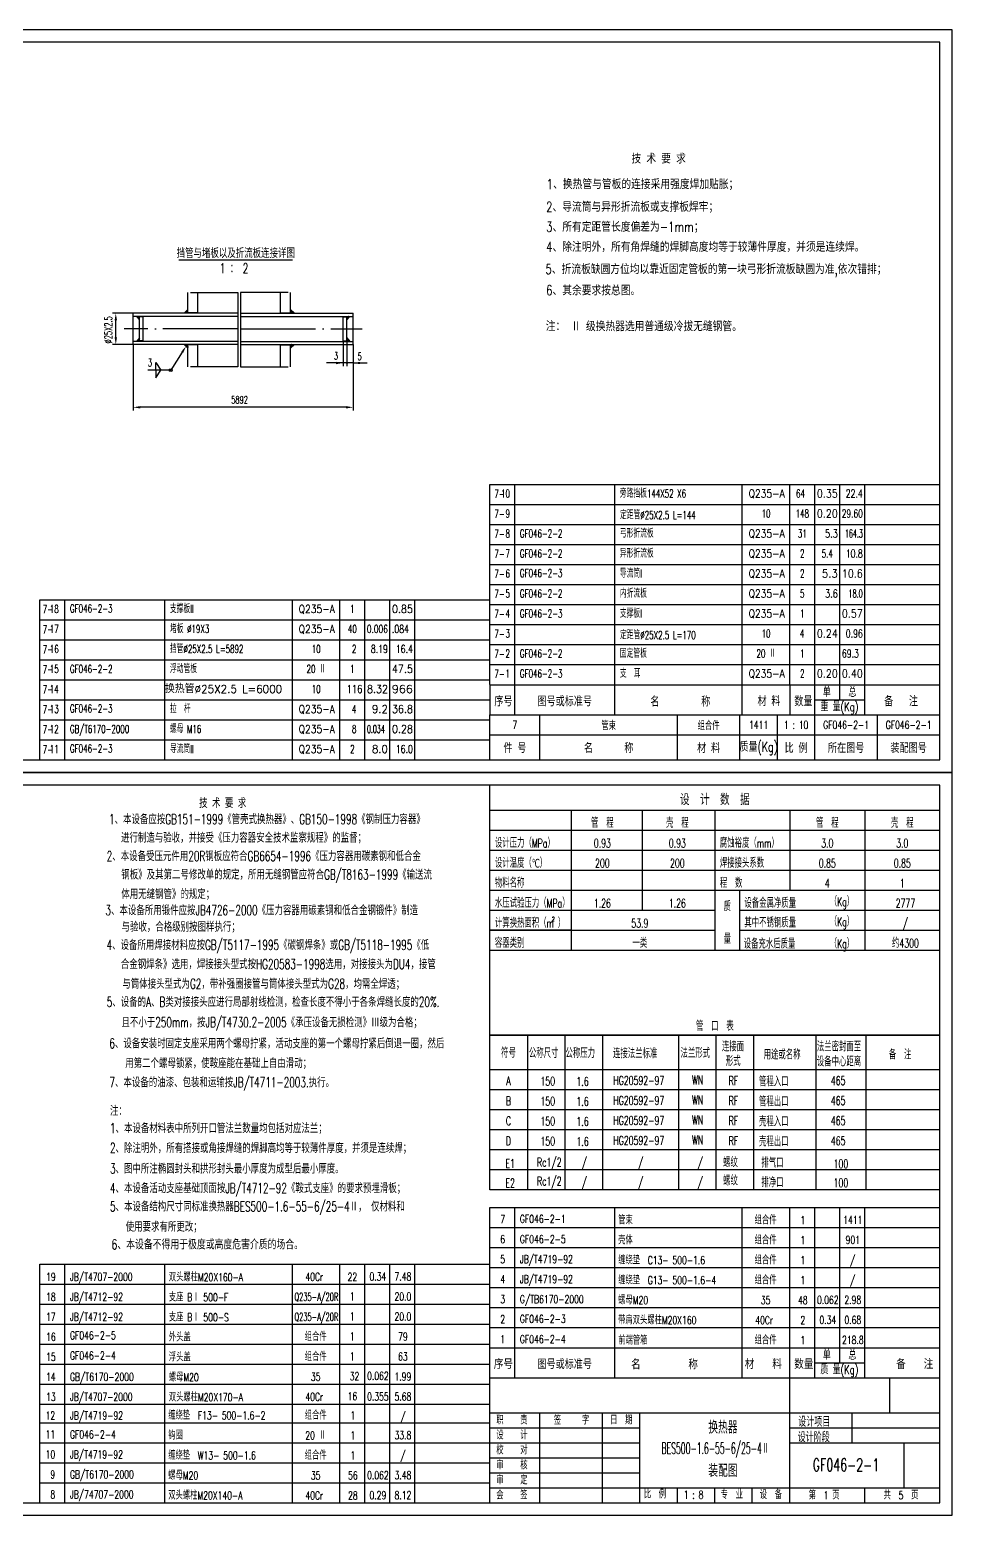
# Model space of a CAD drawing. Extents: x -843 to 1784, y -26 to 1322.
# Drawn here: x 478 to 847, y 719 to 1314 of the extents above; entities that cross this region are included whole.
import ezdxf
from ezdxf.enums import TextEntityAlignment as Align

# ---------------------------------------------------------------- set-up
doc = ezdxf.new("R2010")
doc.units = 0
doc.header["$MEASUREMENT"] = 0
doc.linetypes.add('DASHDOT-M', pattern=[36, 30, -3, 0, -3])
doc.layers.get('0').update_dxf_attribs({"linetype": 'CONTINUOUS'})
for name, color, linetype in [('1', 3, 'CONTINUOUS'), ('CC', 3, 'CONTINUOUS'), ('CDR_DWG1', 4, 'CONTINUOUS'), ('CDR_DWG2', 2, 'CONTINUOUS'), ('CDR_DWG3', 1, 'DASHDOT-M')]:
    doc.layers.add(name, color=color, linetype=linetype)
doc.styles.add('HZ', font='romans', dxfattribs={"width": 0.7, "bigfont": 'hz'})

# ---------------------------------------------------------------- blocks, each defined once
blk = doc.blocks.new('A$C01204C40')
at = {"layer": '1', "linetype": 'Continuous'}
blk.add_line((32.46, 0), (0, 0), dxfattribs=at)
at = {"layer": '1', "linetype": 'Continuous', "style": 'HZ', "width": 0.65}
for p in [(45, 9), (75, 9)]:
    blk.add_text('1.26', height=3.5, dxfattribs=at).set_placement(p, align=Align.CENTER)
for s, height, p in [('计算换热面积（m ）', 3.5, (2, 1)), ('2', 1.75, (24.77, 3.54))]:
    blk.add_text(s, height=height, dxfattribs=at).set_placement(p)

msp = doc.modelspace()

# ---------------------------------------------------------------- linework, layer by layer
for p, q in [((847.37, 1313.57), (6.37, 1313.57)), ((847.37, 1016.57), (847.37, 1313.57)), ((519.68, 1200.2), (511.45, 1200.2)), ((540.08, 1200.2), (541.58, 1201.67)), ((540.29, 1200.2), (540.19, 1200.3)), ((540.26, 1200.2), (541.58, 1201.52)), ((540.57, 1200.2), (540.33, 1200.44)), ((540.86, 1200.2), (540.47, 1200.58)), ((540.55, 1200.2), (541.58, 1201.23)), ((541.14, 1200.2), (540.62, 1200.72)), ((541.42, 1200.2), (540.76, 1200.86)), ((540.83, 1200.2), (541.58, 1200.95)), ((541.58, 1200.32), (540.9, 1201)), ((541.58, 1200.6), (541.04, 1201.14)), ((541.11, 1200.2), (541.58, 1200.67)), ((541.58, 1200.89), (541.19, 1201.28)), ((541.58, 1201.17), (541.33, 1201.42)), ((541.39, 1200.2), (541.58, 1200.38)), ((541.58, 1201.45), (541.47, 1201.56)), ((545.58, 1200.32), (541.58, 1200.32)), ((578.66, 1200.32), (582.66, 1200.32)), ((584.17, 1200.2), (582.66, 1201.67)), ((582.66, 1201.45), (582.77, 1201.56)), ((583.98, 1200.2), (582.66, 1201.52)), ((582.66, 1201.17), (582.91, 1201.42)), ((582.66, 1200.89), (583.06, 1201.28)), ((583.7, 1200.2), (582.66, 1201.23)), ((582.66, 1200.6), (583.2, 1201.14)), ((582.66, 1200.32), (583.34, 1201)), ((583.42, 1200.2), (582.66, 1200.95)), ((583.13, 1200.2), (582.66, 1200.67)), ((582.85, 1200.2), (582.66, 1200.38)), ((582.82, 1200.2), (583.49, 1200.86)), ((583.1, 1200.2), (583.63, 1200.72)), ((583.39, 1200.2), (583.77, 1200.58)), ((583.67, 1200.2), (583.92, 1200.44)), ((583.95, 1200.2), (584.06, 1200.3)), ((512.7, 1190.5), (512.7, 1197.4)), ((522.18, 1197.57), (520.98, 1198.95)), ((521.08, 1198.84), (521.18, 1198.95)), ((522.18, 1197.93), (521.17, 1198.95)), ((521.21, 1198.69), (521.47, 1198.95)), ((521.34, 1198.54), (521.75, 1198.95)), ((522.18, 1198.21), (521.45, 1198.95)), ((521.47, 1198.39), (522.03, 1198.95)), ((521.6, 1198.24), (522.18, 1198.82)), ((522.18, 1197.65), (521.65, 1198.18)), ((521.74, 1198.08), (522.18, 1198.53)), ((521.87, 1197.93), (522.18, 1198.25)), ((522, 1197.78), (522.18, 1197.97)), ((522.13, 1197.63), (522.18, 1197.68)), ((605.16, 1197.57), (606.36, 1198.95)), ((605.16, 1197.93), (606.18, 1198.95)), ((605.16, 1198.21), (605.89, 1198.95)), ((605.74, 1198.24), (605.16, 1198.82)), ((605.61, 1198.08), (605.16, 1198.53)), ((605.48, 1197.93), (605.16, 1198.25)), ((605.16, 1197.65), (605.7, 1198.18)), ((605.35, 1197.78), (605.16, 1197.97)), ((605.21, 1197.63), (605.16, 1197.68)), ((522.18, 1190.32), (520.98, 1188.95)), ((520.98, 1188.95), (520.98, 1188.95)), ((521.08, 1188.95), (522.18, 1190.05)), ((521.27, 1188.95), (521.12, 1189.1)), ((521.55, 1188.95), (521.25, 1189.25)), ((521.37, 1188.95), (522.18, 1189.76)), ((521.83, 1188.95), (521.38, 1189.4)), ((522.12, 1188.95), (521.51, 1189.55)), ((522.18, 1189.16), (521.64, 1189.7)), ((521.65, 1188.95), (522.18, 1189.48)), ((522.18, 1189.45), (521.77, 1189.85)), ((522.18, 1189.73), (521.91, 1190.01)), ((522.18, 1190.01), (522.04, 1190.16)), ((522.18, 1190.29), (522.17, 1190.31)), ((603.66, 1189.2), (603.66, 1179.04)), ((605.16, 1190.32), (606.36, 1188.95)), ((605.16, 1190.32), (605.16, 1179.04)), ((606.26, 1188.95), (605.16, 1190.05)), ((605.16, 1189.73), (605.44, 1190.01)), ((605.16, 1189.45), (605.57, 1189.85)), ((605.98, 1188.95), (605.16, 1189.76)), ((605.16, 1189.16), (605.7, 1189.7)), ((605.7, 1188.95), (605.16, 1189.48)), ((605.41, 1188.95), (605.16, 1189.2)), ((605.23, 1188.95), (605.83, 1189.55)), ((605.51, 1188.95), (605.97, 1189.4)), ((605.8, 1188.95), (606.1, 1189.25)), ((606.08, 1188.95), (606.23, 1189.1)), ((606.36, 1188.95), (606.36, 1188.95)), ((519.68, 1187.7), (511.45, 1187.7)), ((519.68, 1187.7), (519.68, 1161.32)), ((539.3, 1184.62), (534.69, 1177.44)), ((540.08, 1187.7), (541.58, 1186.23)), ((540.29, 1187.7), (540.19, 1187.59)), ((540.26, 1187.7), (541.58, 1186.38)), ((540.57, 1187.7), (540.33, 1187.45)), ((540.86, 1187.7), (540.47, 1187.31)), ((540.55, 1187.7), (541.58, 1186.66)), ((541.14, 1187.7), (540.62, 1187.17)), ((541.42, 1187.7), (540.76, 1187.03)), ((540.83, 1187.7), (541.58, 1186.94)), ((541.58, 1187.57), (540.9, 1186.89)), ((541.58, 1187.29), (541.04, 1186.75)), ((541.11, 1187.7), (541.58, 1187.23)), ((541.58, 1187.01), (541.19, 1186.61)), ((541.58, 1186.72), (541.33, 1186.47)), ((541.39, 1187.7), (541.58, 1187.51)), ((541.58, 1186.44), (541.47, 1186.33)), ((545.58, 1187.57), (541.58, 1187.57)), ((578.66, 1187.57), (582.66, 1187.57)), ((583.13, 1187.7), (582.66, 1187.23)), ((582.85, 1187.7), (582.66, 1187.51)), ((584.17, 1187.7), (582.66, 1186.23)), ((583.98, 1187.7), (582.66, 1186.38)), ((583.7, 1187.7), (582.66, 1186.66)), ((583.42, 1187.7), (582.66, 1186.94)), ((582.66, 1187.57), (583.34, 1186.89)), ((582.66, 1187.29), (583.2, 1186.75)), ((582.66, 1187.01), (583.06, 1186.61)), ((582.66, 1186.72), (582.91, 1186.47)), ((582.66, 1186.44), (582.77, 1186.33)), ((582.82, 1187.7), (583.49, 1187.03)), ((583.1, 1187.7), (583.63, 1187.17)), ((583.39, 1187.7), (583.77, 1187.31)), ((583.67, 1187.7), (583.92, 1187.45)), ((583.95, 1187.7), (584.06, 1187.59)), ((607.66, 1187.7), (607.66, 1179.04)), ((527.48, 1177.44), (525.56, 1177.44)), ((534.69, 1177.44), (527.48, 1177.44)), ((528.74, 1180.49), (530.71, 1177.44)), ((528.74, 1177.44), (528.74, 1180.49)), ((528.74, 1177.44), (528.74, 1174.39)), ((528.74, 1174.39), (530.71, 1177.44)), ((602.36, 1180.29), (597.01, 1180.29)), ((607.66, 1180.29), (598.06, 1180.29)), ((607.66, 1179.04), (607.66, 1170.18)), ((607.96, 1180.29), (610.76, 1180.29)), ((610.46, 1180.29), (613.26, 1180.29)), ((607.66, 1170.18), (607.66, 1161.32)), ((604.86, 1162.57), (522.48, 1162.57)), ((802.37, 1051.74), (802.37, 1131.74)), ((662.37, 1123.74), (842.37, 1123.74)), ((662.37, 1115.74), (842.37, 1115.74)), ((662.37, 1107.74), (842.37, 1107.74)), ((662.37, 1099.74), (842.37, 1099.74)), ((662.37, 1091.74), (842.37, 1091.74)), ((622.37, 1021.57), (622.37, 1085.57)), ((662.37, 1083.74), (842.37, 1083.74)), ((482.37, 1077.57), (662.37, 1077.57)), ((662.37, 1075.74), (842.37, 1075.74)), ((482.37, 1069.57), (662.37, 1069.57)), ((662.37, 1067.74), (842.37, 1067.74)), ((482.37, 1061.57), (662.37, 1061.57)), ((662.37, 1059.74), (842.37, 1059.74)), ((482.37, 1053.57), (662.37, 1053.57)), ((662.37, 1051.57), (842.37, 1051.57)), ((662.38, 1051.57), (842.37, 1051.57)), ((802.37, 1045.57), (802.37, 1051.57)), ((482.37, 1045.57), (662.37, 1045.57)), ((792.37, 1045.57), (812.37, 1045.57)), ((482.37, 1037.57), (662.37, 1037.57)), ((662.38, 1039.57), (842.38, 1039.57)), ((482.37, 1029.57), (662.37, 1029.57)), ((662.39, 1031.57), (842.39, 1031.57)), ((6.37, 1016.57), (847.37, 1016.57)), ((6.37, 1016.57), (847.37, 1016.57)), ((847.37, 1016.57), (6.37, 1016.57)), ((6.37, 1016.49), (847.37, 1016.49)), ((6.37, 1016.49), (847.37, 1016.49)), ((482.37, 1021.57), (662.37, 1021.57)), ((847.37, 719.49), (847.37, 1016.49)), ((662.37, 993.49), (842.37, 993.49)), ((662.37, 985.49), (842.37, 985.49)), ((662.37, 977.49), (842.37, 977.49)), ((662.37, 969.49), (842.37, 969.49)), ((762.37, 945.49), (762.37, 969.49)), ((662.37, 961.49), (752.37, 961.49)), ((762.37, 961.49), (842.37, 961.49)), ((662.37, 953.49), (752.37, 953.49)), ((762.37, 953.49), (842.37, 953.49)), ((662.37, 945.49), (752.37, 945.49)), ((662.37, 945.49), (842.37, 945.49)), ((662.37, 945.49), (842.37, 945.49)), ((662.37, 945.49), (842.37, 945.49)), ((752.37, 945.49), (842.37, 945.49)), ((842.37, 911.49), (662.37, 911.49)), ((842.37, 897.68), (662.37, 897.68)), ((842.37, 889.68), (662.37, 889.68)), ((842.37, 881.68), (662.37, 881.68)), ((842.37, 873.68), (662.37, 873.68)), ((842.37, 865.68), (662.37, 865.68)), ((842.37, 857.68), (662.37, 857.68)), ((802.37, 780.49), (802.37, 842.58)), ((662.37, 834.58), (842.37, 834.58)), ((662.37, 826.58), (842.37, 826.58)), ((622.37, 724.49), (622.37, 819.94)), ((662.37, 818.58), (842.37, 818.58)), ((482.37, 811.94), (662.37, 811.94)), ((662.37, 810.58), (842.37, 810.58)), ((482.37, 803.94), (662.37, 803.94)), ((662.37, 802.58), (842.37, 802.58)), ((482.37, 795.94), (662.37, 795.94)), ((662.37, 794.58), (842.37, 794.58)), ((482.37, 787.94), (662.37, 787.94)), ((662.37, 786.49), (842.37, 786.49)), ((662.37, 786.49), (842.37, 786.49)), ((812.37, 780.49), (812.37, 786.49)), ((482.37, 779.94), (662.37, 779.94)), ((792.37, 780.49), (812.37, 780.49)), ((662.37, 774.49), (842.37, 774.49)), ((782.37, 724.49), (782.37, 774.49)), ((822.37, 760.49), (822.37, 774.49)), ((482.37, 771.94), (662.37, 771.94)), ((482.38, 724.49), (482.38, 763.96)), ((482.38, 763.94), (662.38, 763.94)), ((682.37, 724.49), (682.37, 760.49)), ((707.37, 724.49), (707.37, 760.49)), ((722.37, 724.49), (722.37, 760.49)), ((807.37, 748.49), (807.37, 760.49)), ((482.37, 756.49), (662.37, 756.49)), ((482.38, 756.49), (662.38, 756.49)), ((662.37, 754.49), (722.37, 754.49)), ((782.37, 754.49), (842.37, 754.49)), ((482.37, 748.49), (662.37, 748.49)), ((662.37, 748.49), (722.37, 748.49)), ((782.37, 748.49), (842.37, 748.49)), ((827.99, 748.49), (827.99, 730.49)), ((482.37, 740.49), (662.37, 740.49)), ((662.37, 742.49), (722.37, 742.49)), ((482.37, 732.49), (662.37, 732.49)), ((662.37, 736.49), (722.37, 736.49)), ((662.37, 730.49), (842.37, 730.49)), ((737.37, 724.49), (737.37, 730.49)), ((752.37, 724.49), (752.37, 730.49)), ((767.37, 724.49), (767.37, 730.49)), ((812.37, 724.49), (812.37, 730.49)), ((6.37, 719.49), (847.37, 719.49))]:
    msp.add_line(p, q)
msp.add_circle((534.69, 1177.44), 0.578)
for start, end in [(0, 180), (180, 0)]:
    msp.add_arc((605.16, 1180.28), 0.2, start, end)
for points in [[(512.23, 1197.4), (513.17, 1197.4), (512.7, 1200.2)], [(512.23, 1190.5), (513.17, 1190.5), (512.7, 1187.7)], [(538.91, 1184.88), (539.69, 1184.37), (540.81, 1186.98)], [(600.86, 1180.76), (600.86, 1179.82), (603.66, 1180.29)], [(610.46, 1180.76), (610.46, 1179.82), (607.66, 1180.29)], [(522.48, 1163.04), (522.48, 1162.11), (519.68, 1162.57)], [(604.86, 1163.04), (604.86, 1162.11), (607.66, 1162.57)]]:
    msp.add_solid(points)
at = {"layer": 'CDR_DWG1'}
for p, q in [((842.37, 1308.57), (31.37, 1308.57)), ((842.37, 1021.57), (842.37, 1308.57)), ((541.58, 1200.2), (541.58, 1208.42)), ((542.58, 1208.42), (561.58, 1208.42)), ((545.58, 1200.2), (545.58, 1208.42)), ((561.58, 1208.42), (561.58, 1178.71)), ((562.66, 1208.42), (562.66, 1178.71)), ((581.66, 1208.42), (562.66, 1208.42)), ((578.66, 1200.2), (578.66, 1208.42)), ((582.66, 1200.2), (582.66, 1208.42)), ((561.58, 1200.2), (519.68, 1200.2)), ((519.68, 1187.7), (519.68, 1200.2)), ((562.66, 1200.2), (607.66, 1200.2)), ((607.66, 1187.7), (607.66, 1200.2)), ((561.58, 1198.95), (519.68, 1198.95)), ((522.18, 1198.5), (521.73, 1198.95)), ((522.18, 1198.78), (522.02, 1198.95)), ((522.18, 1188.95), (522.18, 1198.95)), ((523.68, 1198.7), (522.18, 1198.7)), ((523.68, 1189.2), (523.68, 1198.7)), ((562.66, 1198.95), (607.66, 1198.95)), ((603.66, 1198.7), (605.16, 1198.7)), ((603.66, 1189.2), (603.66, 1198.7)), ((605.16, 1198.78), (605.33, 1198.95)), ((605.16, 1198.5), (605.61, 1198.95)), ((605.16, 1188.95), (605.16, 1198.95)), ((605.87, 1198.39), (605.31, 1198.95)), ((606.01, 1198.54), (605.6, 1198.95)), ((606.14, 1198.69), (605.88, 1198.95)), ((606.27, 1198.84), (606.16, 1198.95)), ((561.58, 1188.95), (519.68, 1188.95)), ((521.93, 1188.95), (522.18, 1189.2)), ((523.68, 1189.2), (522.18, 1189.2)), ((562.66, 1188.95), (607.66, 1188.95)), ((603.66, 1189.2), (605.16, 1189.2)), ((605.16, 1190.29), (605.18, 1190.31)), ((605.16, 1190.01), (605.31, 1190.16)), ((561.58, 1187.7), (519.68, 1187.7)), ((541.58, 1178.71), (541.58, 1187.7)), ((545.58, 1178.71), (545.58, 1187.7)), ((562.66, 1187.7), (607.66, 1187.7)), ((578.66, 1178.71), (578.66, 1187.7)), ((582.66, 1178.71), (582.66, 1187.7)), ((561.58, 1178.71), (542.58, 1178.71)), ((562.66, 1178.71), (581.66, 1178.71)), ((662.37, 1051.74), (662.37, 1131.74)), ((662.37, 1131.74), (842.37, 1131.74)), ((672.37, 1051.74), (672.37, 1131.74)), ((712.37, 1051.74), (712.37, 1131.74)), ((763.37, 1051.74), (763.37, 1131.74)), ((782.37, 1051.74), (782.37, 1131.74)), ((792.37, 1051.74), (792.37, 1131.74)), ((812.37, 1051.74), (812.37, 1131.74)), ((482.37, 1021.57), (482.37, 1085.57)), ((482.37, 1085.57), (662.37, 1085.57)), ((492.37, 1021.57), (492.37, 1085.57)), ((532.37, 1021.57), (532.37, 1085.57)), ((583.37, 1021.57), (583.37, 1085.57)), ((602.37, 1021.57), (602.37, 1085.57)), ((612.37, 1021.57), (612.37, 1085.57)), ((632.37, 1021.57), (632.37, 1085.57)), ((662.37, 1051.57), (662.37, 1039.57)), ((672.37, 1039.57), (672.37, 1051.57)), ((712.37, 1039.57), (712.37, 1051.57)), ((763.37, 1039.57), (763.37, 1051.57)), ((782.37, 1051.74), (782.37, 1039.57)), ((792.37, 1039.57), (792.37, 1051.57)), ((812.37, 1039.57), (812.37, 1051.57)), ((662.39, 1039.57), (842.39, 1039.57)), ((662.39, 1021.57), (662.39, 1039.57)), ((682.39, 1021.57), (682.39, 1039.57)), ((737.39, 1021.57), (737.39, 1039.57)), ((762.39, 1021.57), (762.39, 1039.57)), ((777.39, 1021.57), (777.39, 1039.57)), ((792.39, 1021.57), (792.39, 1039.57)), ((817.39, 1021.57), (817.39, 1039.57)), ((31.37, 1021.57), (842.37, 1021.57)), ((662.39, 1021.57), (842.37, 1021.57)), ((842.37, 1011.49), (31.37, 1011.49)), ((662.37, 849.68), (662.37, 1011.49)), ((842.37, 724.49), (842.37, 1011.49)), ((662.37, 1001.49), (842.37, 1001.49)), ((694.84, 1001.49), (694.84, 945.49)), ((723.36, 1001.49), (723.36, 961.49)), ((752.37, 1001.49), (752.37, 945.49)), ((782.37, 1001.49), (782.37, 969.49)), ((812.37, 1001.49), (812.37, 945.49)), ((662.37, 911.49), (842.37, 911.49)), ((677.37, 911.49), (677.37, 849.68)), ((692.37, 911.49), (692.37, 849.68)), ((707.37, 911.49), (707.37, 849.68)), ((737.81, 911.49), (737.81, 849.68)), ((752.81, 911.49), (752.81, 849.68)), ((767.81, 911.49), (767.81, 849.68)), ((792.81, 911.49), (792.81, 849.68)), ((812.81, 911.49), (812.81, 849.68)), ((842.37, 849.68), (662.37, 849.68)), ((662.37, 724.49), (662.37, 842.58)), ((662.37, 842.58), (842.37, 842.58)), ((672.37, 774.49), (672.37, 842.58)), ((712.37, 774.49), (712.37, 842.58)), ((763.37, 774.49), (763.37, 842.58)), ((782.37, 774.49), (782.37, 842.58)), ((792.37, 774.49), (792.37, 842.58)), ((812.37, 774.49), (812.37, 842.58)), ((482.37, 819.94), (662.37, 819.94)), ((482.37, 763.94), (482.37, 819.94)), ((492.37, 724.49), (492.37, 819.94)), ((532.37, 724.49), (532.37, 819.94)), ((583.37, 724.49), (583.37, 819.94)), ((602.37, 724.49), (602.37, 819.94)), ((612.37, 724.49), (612.37, 819.94)), ((632.37, 724.49), (632.37, 819.94)), ((662.37, 774.49), (842.37, 774.49)), ((782.37, 724.49), (782.37, 774.49)), ((662.37, 760.49), (842.37, 760.49)), ((31.37, 724.49), (842.37, 724.49))]:
    msp.add_line(p, q, dxfattribs=at)
at = {"layer": 'CDR_DWG2'}
msp.add_line((537.98, 1221.53), (583.46, 1221.53), dxfattribs=at)
at = {"layer": 'CDR_DWG3', "linetype": 'DASHDOT-M'}
for p, q in [((561.58, 1193.95), (516.11, 1193.95)), ((562.66, 1193.95), (611.23, 1193.95))]:
    msp.add_line(p, q, dxfattribs=at)

# ---------------------------------------------------------------- block references
msp.add_blockref('A$C01204C40', (662.37, 953.49))

# ---------------------------------------------------------------- texts
at = {"style": 'HZ'}
for s, height, width, p in [('           技 术 要 求', 4, 0.75, (694.41, 1260.05)), ('1、换热管与管板的连接采用强度焊加贴胀；', 4, 0.75, (685.1, 1249.83)), ('2、导流筒与异形折流板或支撑板焊牢；', 4, 0.75, (684.85, 1240.75)), ('3、所有定距管长度偏差为-1mm；', 4, 0.75, (684.85, 1232.75)), ('4、除注明外，所有角焊缝的焊脚高度均等于较薄件厚度，并须是连续焊。', 4, 0.75, (684.85, 1224.75)), ('5、折流板缺圆方位均以靠近固定管板的第一块弓形折流板缺圆为准,依次错排；', 4, 0.75, (684.58, 1215.85)), ('6、其余要求按总图。', 4, 0.75, (684.85, 1207.35)), ('注：', 4, 0.75, (684.71, 1193.05)), ('Ⅱ 级换热器选用普通级冷拔无缝钢管。', 4, 0.75, (694.84, 1193)), ('3', 3, 0.65, (600, 1181.63)), ('5', 3, 0.65, (609.46, 1181.47)), ('3', 3, 0.65, (525.56, 1178.94)), ('5892', 3, 0.65, (558.87, 1164.07)), ('7-', 3.2, 0.65, (664.16, 1126.33)), ('旁路挡板144X52 X6 ', 3.2, 0.65, (714.37, 1126.49)), ('7-', 3.2, 0.65, (664.16, 1118.33)), ('定距管%%C25X2.5 L=144', 3.2, 0.65, (714.43, 1117.87)), ('7-', 3.2, 0.65, (664.16, 1110.33)), ('GF046-2-2', 3.2, 0.65, (674.37, 1110.49)), ('弓形折流板', 3.2, 0.65, (714.37, 1110.49)), ('7-', 3.2, 0.65, (664.16, 1102.33)), ('GF046-2-2', 3.2, 0.65, (674.37, 1102.49)), ('异形折流板', 3.2, 0.65, (714.37, 1102.49)), ('7-', 3.2, 0.65, (664.16, 1094.33)), ('GF046-2-3', 3.2, 0.65, (674.37, 1094.67)), ('导流筒I', 3.2, 0.65, (714.37, 1094.49)), ('7-', 3.2, 0.65, (664.16, 1086.33)), ('GF046-2-2', 3.2, 0.65, (674.37, 1086.49)), ('内折流板', 3.2, 0.65, (714.37, 1086.49)), ('7-', 3.2, 0.65, (483.47, 1080.18)), ('GF046-2-3', 3.2, 0.65, (494.37, 1080.49)), ('支撑板II', 3.2, 0.65, (534.37, 1080.32)), ('7-', 3.2, 0.65, (664.16, 1078.33)), ('GF046-2-3', 3.2, 0.65, (674.37, 1078.49)), ('支撑板I', 3.2, 0.65, (714.37, 1078.49)), ('7-', 3.2, 0.65, (483.47, 1072.18)), ('堵板 %%C19X3 ', 3.2, 0.65, (534.37, 1072.32)), ('7-', 3.2, 0.65, (664.16, 1070.33)), ('定距管%%C25X2.5 L=170', 3.2, 0.65, (714.43, 1069.87)), ('7-', 3.2, 0.65, (483.47, 1064.18)), ('挡管%%C25X2.5 L=5892', 3.2, 0.65, (534.37, 1064.32)), ('7-', 3.2, 0.65, (664.16, 1062.33)), ('GF046-2-2', 3.2, 0.65, (674.37, 1062.49)), ('固定管板', 3.2, 0.65, (714.37, 1062.49)), ('7-', 3.2, 0.65, (483.47, 1056.18)), ('GF046-2-2', 3.2, 0.65, (494.37, 1056.32)), ('浮动管板', 3.2, 0.65, (534.37, 1056.32)), ('7-', 3.2, 0.65, (664.16, 1054.33)), ('GF046-2-3', 3.2, 0.65, (674.37, 1054.49)), ('支  耳', 3.2, 0.65, (714.37, 1054.49)), ('7-', 3.2, 0.65, (483.47, 1048.18)), ('序号', 3.5, 0.8, (664.17, 1043.05)), ('图号或标准号', 3.5, 0.8, (681.4, 1043.07)), ('名        称', 3.5, 0.8, (726.57, 1042.95)), ('材 料', 3.5, 0.8, (769.44, 1043.12)), ('数量', 3.5, 0.8, (784.16, 1043.07)), ('单', 3.5, 0.7, (795.55, 1046.82)), ('总', 3.5, 0.7, (805.82, 1046.77)), ('备   注', 3.5, 0.8, (820.12, 1043.07)), ('7-', 3.2, 0.65, (483.47, 1040.18)), ('GF046-2-3', 3.2, 0.65, (494.37, 1040.49)), ('拉  杆', 3.2, 0.65, (534.37, 1040.32)), ('重 量(Kg)', 3.5, 0.7, (794.62, 1041.05)), ('7-', 3.2, 0.65, (483.47, 1032.18)), ('GB/T6170-2000', 3.2, 0.65, (494.37, 1032.32)), ('螺母 M16 ', 3.2, 0.65, (534.37, 1032.32)), ('导流筒II', 3.2, 0.65, (534.37, 1024.32)), ('7-', 3.2, 0.65, (483.47, 1024.14)), ('GF046-2-3', 3.2, 0.65, (494.37, 1024.49)), ('          技 术 要 求', 4, 0.65, (526.65, 1002.35)), ('1、本设备应按GB151-1999《管壳式换热器》、GB150-1998《钢制压力容器》', 4, 0.65, (509.99, 995.87)), ('  进行制造与验收，并接受《压力容器安全技术监察规程》的监督；', 4, 0.65, (511.23, 988.48)), ('设计压力（MPa）', 3.5, 0.65, (664.37, 986.49)), ('腐蚀裕度（mm）', 3.5, 0.65, (754.37, 986.49)), ('2、本设备受压元件用20R钢板应符合GB6654-1996《压力容器用碳素钢和低合金', 4, 0.65, (509.07, 981.11)), ('设计温度（℃）', 3.5, 0.65, (664.37, 978.49)), ('焊接接头系数', 3.5, 0.65, (754.37, 978.49)), ('钢板》及其第二号修改单的规定，所用无缝钢管应符合GB/T8163-1999《输送流', 4, 0.65, (514.91, 973.74)), ('物料名称', 3.5, 0.65, (664.37, 970.49)), ('程  数', 3.5, 0.65, (754.37, 970.49)), ('体用无缝钢管》的规定；', 4, 0.65, (514.91, 965.94)), ('3、本设备所用锻件应按JB4726-2000《压力容器用碳素钢和低合金钢锻件》制造', 4, 0.65, (508.57, 959.47)), ('水压试验压力（MPa）', 3.5, 0.65, (664.37, 962.49)), ('设备金属净质量', 3.5, 0.65, (764.19, 962.46)), ('（Kg）', 3.5, 0.65, (798.31, 963.07)), ('与验收，合格级别按图样执行；', 4, 0.65, (515, 952.85)), ('其中不锈钢质量', 3.5, 0.65, (764.19, 954.6)), ('（Kg）', 3.5, 0.65, (798.31, 955.07)), ('4、设备所用焊接材料应按GB/T5117-1995《碳钢焊条》或GB/T5118-1995《低', 4, 0.65, (508.99, 945.59)), ('容器类别', 3.5, 0.65, (664.37, 946.49)), ('设备充水后质量', 3.5, 0.65, (763.91, 946.15)), ('（Kg）', 3.5, 0.65, (798.31, 946.3)), ('合金钢焊条》选用，焊接接头型式按HG20583-1998选用，对接接头为DU4，接管', 4, 0.65, (514.72, 937.9)), ('与筒体接头型式为G2，带补强圈接管与筒体接头型式为G28，均需全焊透；', 4, 0.65, (515.33, 930.03)), ('5、设备的A、B类对接接头应进行局部射线检测，检查长度不得小于各条焊缝长度的20%.', 4, 0.65, (509.07, 922.8)), ('且不小于250mm，按JB/T4730.2-2005《承压设备无损检测》Ⅲ级为合格；', 4, 0.65, (514.98, 914.65)), ('6、设备安装时固定支座采用两个螺母拧紧，活动支座的第一个螺母拧紧后倒退一圈，然后', 4, 0.65, (510.13, 906.22)), ('法兰密封面至', 3.5, 0.65, (793.17, 905.05)), ('符号', 3.5, 0.65, (666.86, 902.52)), ('公称尺寸', 3.5, 0.65, (678, 902.42)), ('公称压力', 3.5, 0.65, (692.61, 902.42)), ('连接法兰标准', 3.5, 0.65, (711.63, 902.31)), ('法兰形式', 3.5, 0.65, (738.63, 902.42)), ('连接面', 3.5, 0.65, (755.2, 905.05)), (' 形式', 3.5, 0.65, (755.2, 899.23)), ('用途或名称', 3.5, 0.65, (771.9, 901.83)), ('备  注', 3.5, 0.65, (821.99, 901.83)), ('  用第二个螺母锁紧，使鞍座能在基础上自由滑动；', 4, 0.65, (512.92, 898.32)), ('设备中心距离', 3.5, 0.65, (793.17, 899.05)), ('7、本设备的油漆、包装和运输按JB/T4711-2003.执行。', 4, 0.65, (510.15, 890.66)), ('WN', 3.5, 0.65, (743.23, 891.82)), ('RF', 3.5, 0.65, (757.9, 891.53)), ('管程入口', 3.5, 0.65, (770.05, 891.07)), ('465', 3.5, 0.65, (798.78, 891.53)), ('WN', 3.5, 0.65, (743.23, 883.82)), ('RF', 3.5, 0.65, (757.9, 883.53)), ('管程出口', 3.5, 0.65, (770.05, 883.07)), ('465', 3.5, 0.65, (798.78, 883.53)), ('注：', 4, 0.65, (510.38, 879.26)), ('WN', 3.5, 0.65, (743.23, 875.82)), ('1、本设备材料表中所列开口管法兰数量均包括对应法兰；', 4, 0.65, (510.37, 872.3)), ('RF', 3.5, 0.65, (757.9, 875.53)), ('壳程入口', 3.5, 0.65, (770.05, 875.07)), ('465', 3.5, 0.65, (798.78, 875.53)), ('2、除注明外，所有搭接或角接焊缝的焊脚高均等于较薄件厚度，并须是连续焊；', 4, 0.65, (510.37, 864.39)), ('WN', 3.5, 0.65, (743.23, 867.82)), ('RF', 3.5, 0.65, (757.9, 867.53)), ('壳程出口', 3.5, 0.65, (770.05, 867.07)), ('465', 3.5, 0.65, (798.78, 867.53)), ('E1', 3.5, 0.65, (668.6, 858.46)), ('Rc1/2', 3.5, 0.65, (681.21, 858.93)), ('/', 3.5, 0.65, (699.05, 858.78)), ('/', 3.5, 0.65, (721.67, 858.78)), ('/', 3.5, 0.65, (745.43, 858.78)), ('螺纹', 3.5, 0.65, (755.68, 858.77)), ('排气口', 3.5, 0.65, (770.99, 858.58)), ('100', 3.5, 0.65, (799.9, 858.28)), ('3、图中所注椭圆封头和拱形封头最小厚度为成型后最小厚度。', 4, 0.65, (510.37, 856.15)), ('Rc1/2', 3.5, 0.65, (681.21, 851.34)), ('4、本设备活动支座基础顶面按JB/T4712-92《鞍式支座》的要求预埋滑板；', 4, 0.65, (510.38, 848.34)), ('E2', 3.5, 0.65, (668.6, 850.61)), ('/', 3.5, 0.65, (699.05, 850.94)), ('/', 3.5, 0.65, (721.67, 850.94)), ('/', 3.5, 0.65, (745.43, 850.94)), ('螺纹', 3.5, 0.65, (755.68, 851.47)), ('排净口', 3.5, 0.65, (770.99, 850.73)), ('100', 3.5, 0.65, (799.9, 850.72)), ('5、本设备结构尺寸同标准换热器BES500-1.6-55-6/25-4Ⅱ， 仅材料和', 4, 0.65, (510.38, 840.99)), ('GF046-2-1', 3.2, 0.7, (674.37, 836.39)), ('管束', 3.2, 0.7, (713.71, 835.91)), ('使用要求有所更改；', 4, 0.65, (516.65, 832.91)), ('6、本设备不得用于极度或高度危害介质的场合。', 4, 0.68, (511, 825.82)), ('GF046-2-5', 3.2, 0.7, (674.37, 828.3)), ('壳体', 3.2, 0.7, (713.71, 827.91)), ('JB/T4719-92', 3.2, 0.7, (674.37, 820.3)), ('缠绕垫  C13- 500-1.6', 3.2, 0.7, (713.71, 819.91)), ('JB/T4707-2000', 3.2, 0.7, (494.37, 813.23)), ('双头螺柱M20X160-A', 3.2, 0.7, (533.92, 813.06)), ('JB/T4719-92', 3.2, 0.7, (674.37, 812.3)), ('缠绕垫  G13- 500-1.6-4', 3.2, 0.7, (713.71, 811.91)), ('JB/T4712-92', 3.2, 0.7, (494.37, 805.23)), ('支座 BⅠ 500-F', 3.2, 0.7, (533.92, 805.06)), ('G/TB6170-2000', 3.2, 0.7, (674.37, 804.3)), ('螺母M20', 3.2, 0.7, (713.71, 803.91)), ('JB/T4712-92', 3.2, 0.7, (494.37, 797.23)), ('支座 BⅠ 500-S', 3.2, 0.7, (533.92, 797.06)), ('GF046-2-3', 3.2, 0.7, (674.37, 796.39)), ('带肩双头螺柱M20X160', 3.2, 0.7, (713.71, 795.91)), ('GF046-2-5', 3.2, 0.7, (494.37, 789.84)), ('外头盖', 3.2, 0.7, (533.92, 789.06)), ('GF046-2-4', 3.2, 0.7, (674.37, 788.3)), ('前端管箱', 3.2, 0.7, (713.76, 787.82)), ('GF046-2-4', 3.2, 0.7, (494.37, 781.75)), ('浮头盖', 3.2, 0.7, (533.92, 781.06)), ('单', 3.5, 0.7, (795.55, 781.74)), ('总', 3.5, 0.7, (805.81, 781.69)), ('序号', 4, 0.8, (663.93, 777.97)), ('图号或标准号', 4, 0.7, (681.39, 777.98)), ('名        称', 4, 0.8, (718.86, 777.87)), ('材   料', 4, 0.8, (764.34, 778.03)), ('数量', 4, 0.8, (784.13, 777.99)), ('质 量(Kg)', 3.5, 0.7, (794.61, 775.96)), ('备   注', 4, 0.8, (824.94, 777.99)), ('GB/T6170-2000', 3.2, 0.7, (494.37, 773.23)), ('螺母M20', 3.2, 0.7, (533.92, 773.06)), ('JB/T4707-2000', 3.2, 0.7, (494.37, 765.23)), ('双头螺柱M20X170-A', 3.2, 0.7, (533.92, 765.06)), ('JB/T4719-92', 3.2, 0.7, (494.38, 757.78)), ('缠绕垫  F13- 500-1.6-2', 3.2, 0.7, (533.71, 757.82)), ('职    责', 3.2, 0.7, (664.93, 755.87)), ('签     字', 3.2, 0.7, (687.94, 755.82)), ('日  期', 3.2, 0.7, (710.49, 755.91)), ('设计项目', 3.8, 0.65, (785.72, 754.94)), ('GF046-2-4', 3.2, 0.7, (494.37, 750.21)), ('钩圈', 3.2, 0.7, (533.71, 749.82)), ('设    计', 3.2, 0.7, (664.93, 749.87)), ('设计阶段', 3.8, 0.65, (785.51, 748.78)), ('JB/T4719-92', 3.2, 0.7, (494.37, 742.21)), ('缠绕垫  W13- 500-1.6', 3.2, 0.7, (533.71, 741.82)), ('校    对', 3.2, 0.7, (664.93, 743.87)), ('GB/T6170-2000', 3.2, 0.7, (494.37, 734.21)), ('螺母M20', 3.2, 0.7, (533.71, 733.82)), ('审    核', 3.2, 0.7, (664.93, 737.87)), ('GF046-2-1', 5, 0.65, (791.53, 737.16)), ('审    定', 3.2, 0.7, (664.93, 731.87)), ('JB/74707-2000', 3.2, 0.7, (494.37, 726.21)), ('双头螺柱M20X140-A', 3.2, 0.7, (533.71, 725.82)), ('会    签', 3.2, 0.7, (664.93, 725.87)), ('比  例', 3.2, 0.7, (723.96, 726.29)), ('1 : 8', 3.2, 0.7, (739.92, 726.11)), ('专  业', 3.2, 0.7, (754.73, 726.09)), ('设  备', 3.2, 0.7, (770.31, 726.08)), ('第  1 页', 3.2, 0.7, (789.91, 725.88)), ('共  5  页', 3.2, 0.7, (819.91, 725.88))]:
    msp.add_text(s, height=height, dxfattribs=dict(at, width=width)).set_placement(p)
at = {"style": 'HZ', "width": 0.65}
msp.add_text('%%c25X2.5', height=3, rotation=90, dxfattribs=at).set_placement((511.2, 1188.1))
at = {"style": 'HZ'}
for s, width, p in [('10', 0.65, (670.38, 1126.49)), ('9', 0.65, (670.38, 1118.49)), ('8', 0.65, (670.38, 1110.49)), ('7', 0.65, (670.38, 1102.49)), ('6', 0.65, (670.38, 1094.49)), ('5', 0.65, (670.38, 1086.49)), ('18', 0.65, (489.87, 1080.32)), ('4', 0.65, (670.38, 1078.49)), ('17', 0.65, (489.87, 1072.32)), ('3', 0.65, (670.38, 1070.49)), ('16', 0.65, (489.87, 1064.32)), ('2', 0.65, (670.38, 1062.49)), ('15', 0.65, (489.87, 1056.32)), ('1', 0.65, (670.38, 1054.49)), ('14', 0.65, (489.87, 1048.32)), ('13', 0.65, (489.87, 1040.32)), ('12', 0.65, (489.87, 1032.32)), ('11', 0.65, (489.87, 1024.32)), ('7', 0.7, (668.46, 836.3)), ('6', 0.7, (668.46, 828.3)), ('5', 0.7, (668.46, 820.3)), ('19', 0.7, (488.64, 813.23)), ('4', 0.7, (668.46, 812.3)), ('18', 0.7, (488.64, 805.23)), ('3', 0.7, (668.46, 804.3)), ('17', 0.7, (488.64, 797.23)), ('2', 0.7, (668.46, 796.3)), ('16', 0.7, (488.64, 789.23)), ('1', 0.7, (668.46, 788.3)), ('15', 0.7, (488.64, 781.23)), ('14', 0.7, (488.64, 773.23)), ('13', 0.7, (488.64, 765.23)), ('12', 0.7, (488.46, 757.78)), ('11', 0.7, (488.46, 750.21)), ('10', 0.7, (488.46, 742.21)), ('9', 0.7, (488.46, 734.21)), ('8', 0.7, (488.46, 726.21))]:
    msp.add_text(s, height=3.2, dxfattribs=dict(at, width=width)).set_placement(p, align=Align.RIGHT)
for s, width, p, p2 in [('Q235-A', 0.76125, (765.87, 1126.49), (780.37, 1126.49)), ('0.35', 0.822761, (793.17, 1126.49), (801.57, 1126.49)), (' 22.4', 0.619382, (803.17, 1126.49), (811.57, 1126.49)), ('0.20', 0.822761, (793.17, 1118.49), (801.57, 1118.49)), ('29.60', 0.633621, (803.17, 1118.49), (811.57, 1118.49)), ('Q235-A', 0.76125, (765.87, 1110.49), (780.37, 1110.49)), ('  5.3', 0.619382, (793.17, 1110.49), (801.57, 1110.49)), (' 164.3', 0.510417, (803.17, 1110.49), (811.57, 1110.49)), ('Q235-A', 0.76125, (765.87, 1102.49), (780.37, 1102.49)), (' 10.8', 0.62642, (803.17, 1102.49), (811.57, 1102.49)), ('Q235-A', 0.76125, (765.87, 1094.49), (780.37, 1094.49)), (' 5.3', 0.810662, (793.17, 1094.49), (801.57, 1094.49)), ('10.6', 0.822761, (803.17, 1094.49), (811.57, 1094.49)), ('Q235-A', 0.76125, (765.87, 1086.49), (780.37, 1086.49)), ('  3.6', 0.619382, (793.17, 1086.49), (801.57, 1086.49)), ('  18.0', 0.505734, (803.17, 1086.49), (811.57, 1086.49)), ('Q235-A', 0.76125, (585.87, 1080.32), (600.37, 1080.32)), ('0.85', 0.822761, (623.17, 1080.32), (631.57, 1080.32)), ('Q235-A', 0.76125, (765.87, 1078.49), (780.37, 1078.49)), ('0.57', 0.822761, (803.17, 1078.49), (811.57, 1078.49)), ('Q235-A', 0.76125, (585.87, 1072.32), (600.37, 1072.32)), ('0.006', 0.633621, (613.17, 1072.32), (621.57, 1072.32)), ('.084 ', 0.605769, (623.17, 1072.32), (631.57, 1072.32)), ('0.24', 0.810662, (793.17, 1070.49), (801.57, 1070.49)), (' 0.96', 0.62642, (803.17, 1070.49), (811.57, 1070.49)), (' 8.19', 0.633621, (613.17, 1064.32), (621.57, 1064.32)), (' 16.4', 0.619382, (623.17, 1064.32), (631.57, 1064.32)), ('69.3 ', 0.605769, (803.17, 1062.49), (811.57, 1062.49)), ('47.5', 0.822761, (623.17, 1056.32), (631.57, 1056.32)), ('Q235-A', 0.76125, (765.87, 1054.49), (780.37, 1054.49)), ('0.20', 0.822761, (793.17, 1054.49), (801.57, 1054.49)), ('0.40', 0.822761, (803.17, 1054.49), (811.57, 1054.49)), ('换热管%%C25X2.5 L=6000 ', 0.880029, (532.37, 1048.32), (581.37, 1048.32)), (' 116', 0.673077, (603.37, 1048.32), (611.37, 1048.32)), ('8.32', 0.822761, (613.17, 1048.32), (621.57, 1048.32)), ('966', 0.967105, (623.17, 1048.32), (631.57, 1048.32)), ('Q235-A', 0.76125, (585.87, 1040.32), (600.37, 1040.32)), (' 9.2', 0.810662, (613.17, 1040.32), (621.57, 1040.32)), ('36.8', 0.822761, (623.17, 1040.32), (631.57, 1040.32)), ('Q235-A', 0.76125, (585.87, 1032.32), (600.37, 1032.32)), ('0.034 ', 0.496622, (613.17, 1032.32), (621.57, 1032.32)), ('0.28', 0.822761, (623.17, 1032.32), (631.57, 1032.32)), ('Q235-A', 0.76125, (585.87, 1024.32), (600.37, 1024.32)), (' 8.0', 0.810662, (613.17, 1024.32), (621.57, 1024.32)), (' 16.0', 0.62642, (623.17, 1024.32), (631.57, 1024.32))]:
    msp.add_text(s, height=3.2, dxfattribs=dict(at, width=width)).set_placement(p, p2, align=Align.FIT)
for s, height, width, p in [('64 ', 3.2, 0.65, (787.37, 1126.49)), ('10', 3.2, 0.65, (772.87, 1118.49)), ('148', 3.2, 0.65, (787.37, 1118.49)), ('31', 3.2, 0.65, (787.37, 1110.49)), ('2', 3.2, 0.65, (787.37, 1102.49)), ('5.4', 3.2, 0.65, (797.37, 1102.49)), ('2', 3.2, 0.65, (787.37, 1094.49)), ('5', 3.2, 0.65, (787.37, 1086.49)), ('1', 3.2, 0.65, (607.37, 1080.32)), ('1', 3.2, 0.65, (787.37, 1078.49)), ('40', 3.2, 0.65, (607.37, 1072.32)), ('10', 3.2, 0.65, (772.87, 1070.49)), ('  4', 3.2, 0.65, (785.83, 1070.49)), ('10', 3.2, 0.65, (592.87, 1064.32)), (' 2', 3.2, 0.65, (607.37, 1064.32)), ('20 Ⅱ', 3.2, 0.65, (772.87, 1062.49)), ('1', 3.2, 0.65, (787.37, 1062.49)), ('20 Ⅱ', 3.2, 0.65, (592.87, 1056.32)), ('1', 3.2, 0.65, (607.37, 1056.32)), ('2', 3.2, 0.65, (787.37, 1054.49)), ('10', 3.2, 0.65, (592.87, 1048.32)), (' 4', 3.2, 0.65, (607.37, 1040.32)), (' 8', 3.2, 0.65, (607.37, 1032.32)), ('2', 3.2, 0.65, (607.37, 1024.32)), ('设  计  数  据', 4.5, 0.68, (752.37, 1003.49)), ('管  程', 3.5, 0.65, (707.37, 994.49)), ('壳  程', 3.5, 0.65, (737.37, 994.49)), ('管  程', 3.5, 0.65, (797.37, 994.49)), ('壳  程', 3.5, 0.65, (827.37, 994.49)), ('0.93', 3.5, 0.65, (707.37, 986.49)), ('0.93', 3.5, 0.65, (737.37, 986.49)), ('3.0', 3.5, 0.65, (797.37, 986.49)), ('3.0', 3.5, 0.65, (827.37, 986.49)), ('200', 3.5, 0.65, (707.37, 978.49)), ('200', 3.5, 0.65, (737.37, 978.49)), ('0.85', 3.5, 0.65, (797.37, 978.49)), ('0.85', 3.5, 0.65, (827.37, 978.49)), ('4', 3.5, 0.65, (797.37, 970.49)), ('1', 3.5, 0.65, (827.37, 970.49)), ('2777', 3.5, 0.65, (828.63, 962.49)), ('53.9', 3.5, 0.65, (722.37, 954.49)), ('/', 3.5, 0.65, (828.63, 954.49)), ('一类', 3.5, 0.65, (722.37, 946.49)), ('约4300', 3.5, 0.65, (828.63, 946.49)), ('管  口  表', 3.5, 0.65, (752.37, 913.25)), ('A', 3.5, 0.65, (669.8, 891.46)), ('150', 3.5, 0.65, (685.53, 891.32)), ('1.6', 3.5, 0.65, (699.45, 891.23)), ('HG20592-97', 3.5, 0.65, (721.95, 891.6)), ('B', 3.5, 0.65, (669.8, 883.46)), ('150', 3.5, 0.65, (685.53, 883.32)), ('1.6', 3.5, 0.65, (699.45, 883.23)), ('HG20592-97', 3.5, 0.65, (721.95, 883.6)), ('C', 3.5, 0.65, (669.8, 875.46)), ('150', 3.5, 0.65, (685.53, 875.32)), ('1.6', 3.5, 0.65, (699.45, 875.23)), ('HG20592-97', 3.5, 0.65, (721.95, 875.6)), ('D', 3.5, 0.65, (669.8, 867.46)), ('150', 3.5, 0.65, (685.53, 867.32)), ('1.6', 3.5, 0.65, (699.45, 867.23)), ('HG20592-97', 3.5, 0.65, (721.95, 867.6)), ('组合件', 3.2, 0.7, (772.68, 835.91)), ('1', 3.2, 0.7, (787.57, 835.91)), ('1411', 3.2, 0.7, (807.57, 836)), ('组合件', 3.2, 0.7, (772.68, 827.91)), ('1', 3.2, 0.7, (787.57, 827.91)), ('901', 3.2, 0.7, (807.57, 828)), ('组合件', 3.2, 0.7, (772.68, 819.91)), ('1', 3.2, 0.7, (787.57, 819.91)), ('/', 3.2, 0.7, (807.57, 820)), ('40Cr ', 3.2, 0.7, (592.87, 813.27)), ('22', 3.2, 0.7, (607.37, 813.21)), ('0.34', 3.2, 0.7, (617.57, 813.36)), ('7.48', 3.2, 0.7, (627.57, 813.36)), ('组合件', 3.2, 0.7, (772.68, 811.91)), ('1', 3.2, 0.7, (787.57, 811.91)), ('/', 3.2, 0.7, (807.57, 812)), ('1', 3.2, 0.7, (607.37, 805.42)), ('20.0', 3.2, 0.7, (627.57, 805.36)), ('35', 3.2, 0.7, (772.68, 803.91)), ('48', 3.2, 0.7, (787.57, 803.91)), ('0.062', 3.2, 0.7, (797.57, 804)), ('2.98', 3.2, 0.7, (807.57, 804)), ('1', 3.2, 0.7, (607.37, 797.42)), ('20.0', 3.2, 0.7, (627.57, 797.36)), ('40Cr ', 3.2, 0.7, (772.87, 795.91)), ('2', 3.2, 0.7, (787.57, 795.91)), ('0.34', 3.2, 0.7, (797.57, 796)), ('0.68', 3.2, 0.7, (807.57, 796)), ('组合件', 3.2, 0.7, (592.69, 789.27)), ('1', 3.2, 0.7, (607.37, 789.42)), ('79', 3.2, 0.7, (627.57, 789.36)), ('组合件', 3.2, 0.7, (772.68, 787.91)), ('1', 3.2, 0.7, (787.57, 787.91)), ('218.8', 3.2, 0.7, (807.57, 788)), ('组合件', 3.2, 0.7, (592.69, 781.27)), ('1', 3.2, 0.7, (607.37, 781.42)), ('63', 3.2, 0.7, (627.57, 781.36)), ('35', 3.2, 0.7, (592.69, 773.27)), ('32', 3.2, 0.7, (608.21, 773.49)), ('0.062', 3.2, 0.7, (617.57, 773.64)), ('1.99', 3.2, 0.7, (627.57, 773.36)), ('40Cr ', 3.2, 0.7, (592.87, 765.27)), ('16', 3.2, 0.7, (607.37, 765.49)), ('0.355', 3.2, 0.7, (617.57, 765.36)), ('5.68', 3.2, 0.7, (627.57, 765.36)), ('组合件', 3.2, 0.7, (592.69, 757.82)), ('1', 3.2, 0.7, (607.57, 757.82)), ('/', 3.2, 0.7, (627.57, 757.36)), ('20 Ⅱ', 3.2, 0.7, (592.68, 749.82)), ('1', 3.2, 0.7, (607.57, 749.82)), ('33.8', 3.2, 0.7, (627.57, 749.91)), ('组合件', 3.2, 0.7, (592.68, 741.82)), ('1', 3.2, 0.7, (607.57, 741.82)), ('/', 3.2, 0.7, (627.57, 741.91)), ('35', 3.2, 0.7, (592.68, 733.82)), ('56', 3.2, 0.7, (607.57, 733.82)), ('0.062', 3.2, 0.7, (617.57, 733.91)), ('3.48', 3.2, 0.7, (627.57, 733.91)), ('40Cr ', 3.2, 0.7, (592.87, 725.82)), ('28', 3.2, 0.7, (607.57, 725.82)), ('0.29', 3.2, 0.7, (617.57, 725.91)), ('8.12', 3.2, 0.7, (627.57, 725.91))]:
    msp.add_text(s, height=height, dxfattribs=dict(at, width=width)).set_placement(p, align=Align.CENTER)
for s, height, width, p in [('7', 3.2, 0.7, (672.39, 1035.57)), ('管束', 3.2, 0.7, (709.89, 1035.57)), ('组合件', 3.2, 0.7, (749.89, 1035.57)), ('1411', 3.2, 0.7, (769.89, 1035.57)), ('1 : 10', 3.2, 0.7, (784.89, 1035.57)), ('GF046-2-1', 3.2, 0.7, (804.89, 1035.57)), ('GF046-2-1', 3.2, 0.7, (829.89, 1035.57)), ('件 号', 4, 0.7, (672.39, 1026.57)), ('名      称', 4, 0.7, (709.89, 1026.57)), ('材 料', 4, 0.7, (749.89, 1026.57)), ('质量(Kg)', 4, 0.7, (769.89, 1026.57)), ('比 例', 4, 0.7, (784.89, 1026.57)), ('所在图号', 4, 0.7, (804.89, 1026.57)), ('装配图号', 4, 0.7, (829.89, 1026.57)), ('质', 3.5, 0.65, (757.37, 963.28)), ('量', 3.5, 0.65, (757.37, 950.28)), ('换热器', 5, 0.65, (755.6, 754.92)), ('BES500-1.6-55-6/25-4Ⅱ', 4.5, 0.5, (752.56, 745.97)), ('装配图', 5, 0.65, (755.6, 737.59))]:
    msp.add_text(s, height=height, dxfattribs=dict(at, width=width)).set_placement(p, align=Align.MIDDLE)
at = {"layer": 'CC', "style": 'HZ', "width": 0.58}
for p in [(592.96, 805.22), (592.96, 797.22)]:
    msp.add_text('Q235-A/20R', height=3.2, dxfattribs=at).set_placement(p, align=Align.CENTER)
at = {"layer": 'CDR_DWG2', "style": 'HZ', "width": 0.65}
msp.add_text('挡管与堵板以及折流板连接详图', height=4, dxfattribs=at).set_placement((537.04, 1222.29))
msp.add_text('1 ： 2', height=4, dxfattribs=at).set_placement((560.02, 1218.19), align=Align.MIDDLE)

doc.saveas('drawing.dxf')
